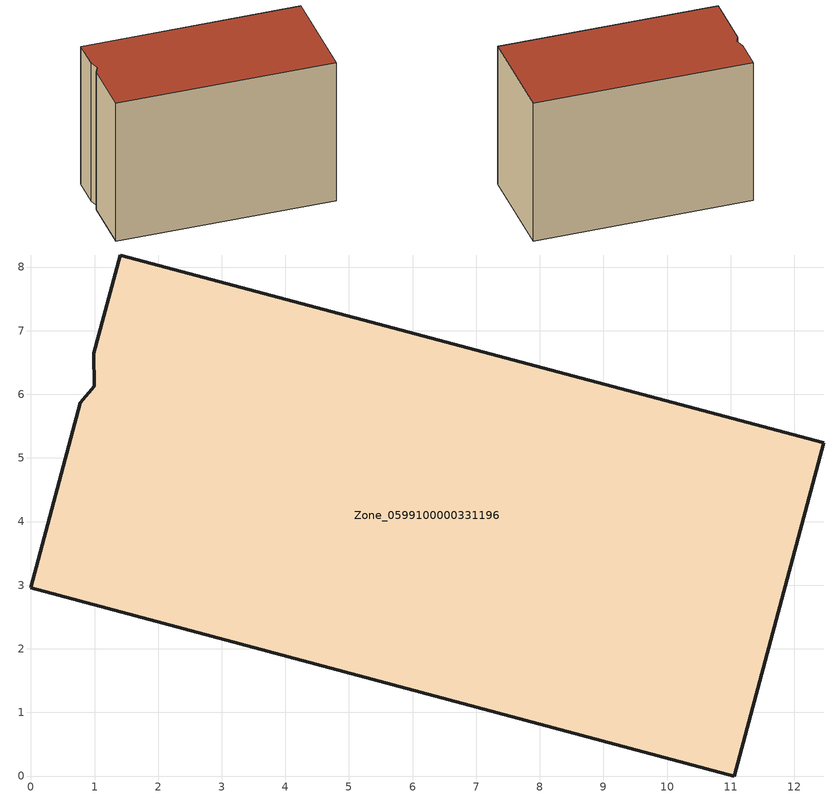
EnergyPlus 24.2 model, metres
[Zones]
Zone_0599100000331196
 floor ground (C_G): 0,2.96 0.78,5.87 1,6.13 0.99,6.64 1.4,8.19 12.46,5.24 11.06,0 z0
 wall outside (C_F): 1.4,8.19 0.99,6.64 1,6.13 0.78,5.87 0,2.96 11.06,0 12.46,5.24 1.4,8.19 z0:8.09
 roof outside (C_R): 0.78,5.87 0,2.96 11.06,0 12.46,5.24 1.4,8.19 0.99,6.64 1,6.13 z8.09
[BUILDING]
Pand.0599100000331196: North Axis=0; Terrain=City; Loads Convergence Tolerance Value=0.04; Temperature Convergence Tolerance Value=0.4; Solar Distribution=FullExterior; Maximum Number of Warmup Days=25; Minimum Number of Warmup Days=1
[Site:Location]
Rotterdam.The.Hague.AP_ZH_NLD Design_Conditions: Latitude=51.96; Longitude=4.45; Time Zone=1; Elevation=-4.5
[SITE:GROUNDTEMPERATURE:BUILDINGSURFACE]
18, 18, 18, 18, 18, 18, 18, 18, 18, 18, 18, 18
[MATERIAL] Thermal Absorptance=0.9; Solar Absorptance=0.7; Visible Absorptance=0.7
Name | Roughness | Thickness | Conductivity | Density | Specific Heat
G.TI.1975-1991 | MediumSmooth | 0.15 | 0.288461 | 540 | 1210
F.TI.1975-1991 | Rough | 0.3 | 0.230769 | 1920 | 840
R.TI.1975-1991 | MediumRough | 0.2 | 0.153846 | 1500 | 1000
[CONSTRUCTION]
C_G: G.TI.1975-1991
C_F: F.TI.1975-1991
C_R: R.TI.1975-1991
[ZONE]
Zone_0599100000331196: Type=1; Multiplier=1; Ceiling Height=Autocalculate; Volume=Autocalculate; Floor Area=autocalculate; Part of Total Floor Area=Yes
[ZONEINFILTRATION:DESIGNFLOWRATE]
Infil_Zone_0599100000331196: Zone or ZoneList or Space or SpaceList=Zone_0599100000331196; Schedule=AlwaysOn; Design Flow Rate Calculation Method=Flow/Area; Flow Rate per Floor Area=0.003; Constant Term Coefficient=1; Temperature Term Coefficient=0; Velocity Term Coefficient=0; Velocity Squared Term Coefficient=0
[HVACTEMPLATE:ZONE:IDEALLOADSAIRSYSTEM]
Zone_0599100000331196: Maximum Heating Supply Air Temperature=50; Minimum Cooling Supply Air Temperature=13; Maximum Heating Supply Air Humidity Ratio=0.0156; Minimum Cooling Supply Air Humidity Ratio=0.0077; Heating Limit=NoLimit; Cooling Limit=NoLimit; Dehumidification Control Type=ConstantSensibleHeatRatio; Cooling Sensible Heat Ratio=0.7; Dehumidification Setpoint=60; Humidification Control Type=None; Humidification Setpoint=30; Outdoor Air Method=None; Outdoor Air Flow Rate per Person=0.00944; Outdoor Air Flow Rate per Zone Floor Area=0; Outdoor Air Flow Rate per Zone=0; Demand Controlled Ventilation Type=None; Outdoor Air Economizer Type=NoEconomizer; Heat Recovery Type=None; Sensible Heat Recovery Effectiveness=0.7; Latent Heat Recovery Effectiveness=0.65
[ZONECONTROL:THERMOSTAT]
ThermostatControl_Zone_0599100000331196: Zone or ZoneList=Zone_0599100000331196; Control Type Schedule=DualSetpointControlType; Control 1=Thermostat_Zone_0599100000331196; Temperature Difference Between Cutout And Setpoint=0
[THERMOSTATSETPOINT:DUALSETPOINT]
Thermostat_Zone_0599100000331196: Heating Setpoint Temperature Schedule=HeatingSetpoint_Zone_0599100000331196; Cooling Setpoint Temperature Schedule=CoolingSetpoint_Zone_0599100000331196
[SCHEDULE:COMPACT]
HeatingSetpoint_Zone_0599100000331196: Through: 12/31, For: AllDays, Until: 24:00, 21
CoolingSetpoint_Zone_0599100000331196: Through: 12/31, For: AllDays, Until: 24:00, 24
DualSetpointControlType: Through: 12/31, For: AllDays, Until: 24:00, 4
AlwaysOn: Through: 12/31, For: AllDays, Until: 24:00, 1
